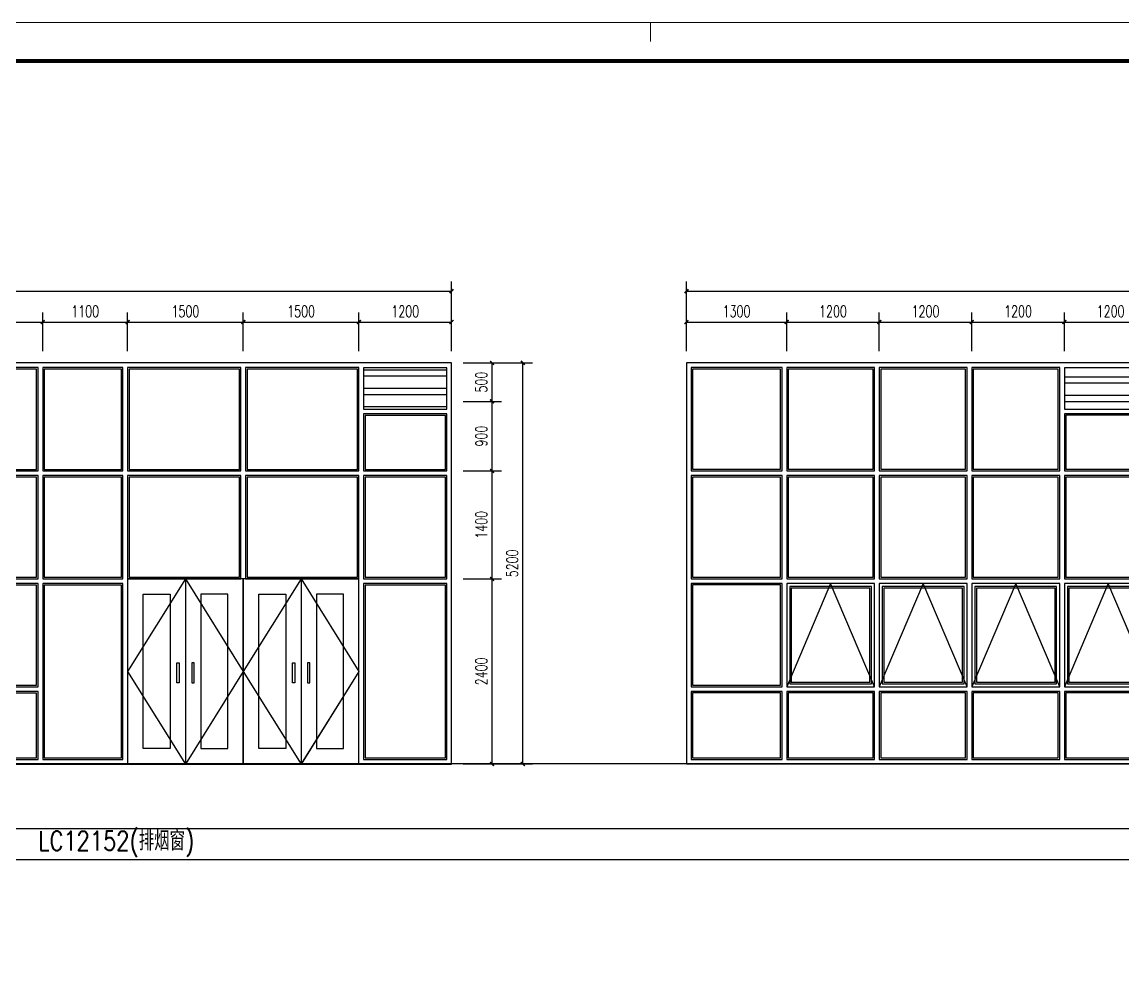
# Model space of a CAD drawing. Extents: x 1738711 to 2346805, y 1189731 to 2516152.
# Drawn here: x 1995183 to 2009458, y 1301004 to 1313176 of the extents above; entities that cross this region are included whole.
import ezdxf
from ezdxf.enums import TextEntityAlignment as Align

# ---------------------------------------------------------------- set-up
doc = ezdxf.new("R2010")
doc.units = 0
doc.header["$LTSCALE"] = 1000
doc.header["$MEASUREMENT"] = 0
doc.linetypes.add('复件 140224通州运河二期售楼部条件图_t3$0$X-ME SHAFT SH$0$X-B2$0$WATER_LINE', pattern=[0])
for name, color, linetype in [('DOTE', 1, 'Continuous'), ('PUB_DIM', 3, 'Continuous'), ('PUB_TEXT', 7, 'Continuous'), ('TK', 4, 'Continuous'), ('WINDOW', 144, 'Continuous'), ('看线', 8, 'Continuous')]:
    doc.layers.add(name, color=color, linetype=linetype)
doc.styles.add('_TCH_DIM_T3', font='SIMPLEX', dxfattribs={"width": 0.705882, "bigfont": 'GBCBIG'})
doc.styles.add('HZ', font='rs', dxfattribs={"bigfont": 'hztxt'})
doc.styles.add('宋体', font='SIMSUN.TTF', dxfattribs={"width": 0.75})
doc.dimstyles.new('_TCH_ARCH&&50', dxfattribs={"dimtxt": 148.75, "dimasz": 50, "dimexe": 125, "dimexo": 150, "dimgap": 63.125, "dimtad": 1, "dimdec": 0, "dimzin": 0, "dimdsep": 46, "dimtxsty": '_TCH_DIM_T3', "dimblk": 'ARCHTICK', "dimcen": 0.09, "dimclrt": 7, "dimazin": 2, "dimtfac": 1, "dimtdec": 0, "dimtix": 1, "dimtmove": 2, "dimatfit": 3, "dimfxl": 50, "dimtolj": 1, "dimtzin": 0, "dimarcsym": 0})

# ---------------------------------------------------------------- blocks, each defined once
blk = doc.blocks.new('jntearhrehreh')
at = {"layer": '看线'}
h = blk.add_hatch(dxfattribs=at)
h.set_pattern_fill('ANSI32', color=256, scale=50, angle=135, style=0)
h.set_pattern_definition([(180, (0, 0), (-1e-14, -238.125), []), (180, (-79.38, 79.38), (-1e-14, -238.125), [])])
h.paths.add_polyline_path([(2008780, 1327050), (2007640, 1327050), (2007640, 1326514), (2008780, 1326514)])
at = {"layer": 'WINDOW', "linetype": '复件 140224通州运河二期售楼部条件图_t3$0$X-ME SHAFT SH$0$X-B2$0$WATER_LINE'}
blk.add_line((2010940, 1324314), (2010940, 1321914), dxfattribs=at)
at = {"layer": 'WINDOW', "color": 4, "linetype": '复件 140224通州运河二期售楼部条件图_t3$0$X-ME SHAFT SH$0$X-B2$0$WATER_LINE'}
blk.add_lwpolyline([(2016940, 1327114), (2002740, 1327114), (2002740, 1321914), (2016940, 1321914)], close=True, dxfattribs=at)
at = {"layer": 'WINDOW', "linetype": '复件 140224通州运河二期售楼部条件图_t3$0$X-ME SHAFT SH$0$X-B2$0$WATER_LINE'}
for points in [[(2003980, 1327054), (2002800, 1327054), (2002800, 1325714), (2003980, 1325714), (2003980, 1327054)], [(2005180, 1327054), (2004040, 1327054), (2004040, 1325714), (2005180, 1325714), (2005180, 1327054)], [(2006380, 1327054), (2005240, 1327054), (2005240, 1325714), (2006380, 1325714), (2006380, 1327054)], [(2007580, 1327054), (2006440, 1327054), (2006440, 1325714), (2007580, 1325714), (2007580, 1327054)], [(2008780, 1327050), (2007640, 1327050), (2007640, 1326514), (2008780, 1326514), (2008780, 1327050)], [(2008840, 1327054), (2008840, 1325714), (2010080, 1325714), (2010080, 1327054), (2008840, 1327054)], [(2010140, 1327054), (2010140, 1325714), (2011740, 1325714), (2011740, 1327054), (2010140, 1327054)], [(2011800, 1327054), (2011800, 1325714), (2012980, 1325714), (2012980, 1327054), (2011800, 1327054)], [(2013040, 1327054), (2013040, 1325714), (2014280, 1325714), (2014280, 1327054), (2013040, 1327054)], [(2014340, 1327054), (2014340, 1325714), (2015580, 1325714), (2015580, 1327054), (2014340, 1327054)], [(2015640, 1327054), (2015640, 1325714), (2016880, 1325714), (2016880, 1327054), (2015640, 1327054)], [(2008780, 1326454), (2007640, 1326454), (2007640, 1325714), (2008780, 1325714), (2008780, 1326454)], [(2002800, 1325654), (2002800, 1324314), (2003980, 1324314), (2003980, 1325654), (2002800, 1325654)], [(2004040, 1325654), (2004040, 1324314), (2005180, 1324314), (2005180, 1325654), (2004040, 1325654)], [(2005240, 1325654), (2005240, 1324314), (2006380, 1324314), (2006380, 1325654), (2005240, 1325654)], [(2006440, 1325654), (2006440, 1324314), (2007580, 1324314), (2007580, 1325654), (2006440, 1325654)], [(2007640, 1325654), (2007640, 1324314), (2008780, 1324314), (2008780, 1325654), (2007640, 1325654)], [(2010080, 1324314), (2010080, 1325654), (2008840, 1325654), (2008840, 1324314), (2010080, 1324314)], [(2011740, 1324314), (2011740, 1325654), (2010140, 1325654), (2010140, 1324314), (2011740, 1324314)], [(2012980, 1324314), (2012980, 1325654), (2011800, 1325654), (2011800, 1324314), (2012980, 1324314)], [(2014280, 1324314), (2014280, 1325654), (2013040, 1325654), (2013040, 1324314), (2014280, 1324314)], [(2015580, 1324314), (2015580, 1325654), (2014340, 1325654), (2014340, 1324314), (2015580, 1324314)], [(2016880, 1324314), (2016880, 1325654), (2015640, 1325654), (2015640, 1324314), (2016880, 1324314)], [(2002800, 1324254), (2002800, 1322914), (2003980, 1322914), (2003980, 1324254), (2002800, 1324254)], [(2004040, 1324254), (2004040, 1322914), (2005180, 1322914), (2005180, 1324254), (2004040, 1324254)], [(2005240, 1324254), (2005240, 1322914), (2006380, 1322914), (2006380, 1324254), (2005240, 1324254)], [(2006440, 1324254), (2006440, 1322914), (2007580, 1322914), (2007580, 1324254), (2006440, 1324254)], [(2007640, 1324254), (2007640, 1322914), (2008780, 1322914), (2008780, 1324254), (2007640, 1324254)], [(2010080, 1322914), (2010080, 1324254), (2008840, 1324254), (2008840, 1322914), (2010080, 1322914)], [(2012980, 1322914), (2012980, 1324254), (2011800, 1324254), (2011800, 1322914), (2012980, 1322914)], [(2014280, 1322914), (2014280, 1324254), (2013040, 1324254), (2013040, 1322914), (2014280, 1322914)], [(2015580, 1322914), (2015580, 1324254), (2014340, 1324254), (2014340, 1322914), (2015580, 1322914)], [(2016880, 1322914), (2016880, 1324254), (2015640, 1324254), (2015640, 1322914), (2016880, 1322914)], [(2002800, 1322854), (2002800, 1321974), (2003980, 1321974), (2003980, 1322854), (2002800, 1322854)], [(2004040, 1322854), (2004040, 1321974), (2005180, 1321974), (2005180, 1322854), (2004040, 1322854)], [(2005240, 1322854), (2005240, 1321974), (2006380, 1321974), (2006380, 1322854), (2005240, 1322854)], [(2006440, 1322854), (2006440, 1321974), (2007580, 1321974), (2007580, 1322854), (2006440, 1322854)], [(2007640, 1322854), (2007640, 1321974), (2008780, 1321974), (2008780, 1322854), (2007640, 1322854)], [(2008840, 1321974), (2010080, 1321974), (2010080, 1322854), (2008840, 1322854), (2008840, 1321974)], [(2011800, 1321974), (2012980, 1321974), (2012980, 1322854), (2011800, 1322854), (2011800, 1321974)], [(2013040, 1321974), (2014280, 1321974), (2014280, 1322854), (2013040, 1322854), (2013040, 1321974)], [(2014340, 1321974), (2015580, 1321974), (2015580, 1322854), (2014340, 1322854), (2014340, 1321974)], [(2015640, 1321974), (2016880, 1321974), (2016880, 1322854), (2015640, 1322854), (2015640, 1321974)]]:
    blk.add_lwpolyline(points, dxfattribs=at)
for points in [[(2003960, 1327034), (2002820, 1327034), (2002820, 1325734), (2003960, 1325734)], [(2005160, 1327034), (2004060, 1327034), (2004060, 1325734), (2005160, 1325734)], [(2006360, 1327034), (2005260, 1327034), (2005260, 1325734), (2006360, 1325734)], [(2007560, 1327034), (2006460, 1327034), (2006460, 1325734), (2007560, 1325734)], [(2008860, 1327034), (2008860, 1325734), (2010060, 1325734), (2010060, 1327034)], [(2010160, 1327034), (2010160, 1325734), (2011720, 1325734), (2011720, 1327034)], [(2011820, 1327034), (2011820, 1325734), (2012960, 1325734), (2012960, 1327034)], [(2013060, 1327034), (2013060, 1325734), (2014260, 1325734), (2014260, 1327034)], [(2014360, 1327034), (2014360, 1325734), (2015560, 1325734), (2015560, 1327034)], [(2015660, 1327034), (2015660, 1325734), (2016860, 1325734), (2016860, 1327034)], [(2008760, 1326434), (2007660, 1326434), (2007660, 1325734), (2008760, 1325734)], [(2002820, 1325634), (2002820, 1324334), (2003960, 1324334), (2003960, 1325634)], [(2004060, 1325634), (2004060, 1324334), (2005160, 1324334), (2005160, 1325634)], [(2005260, 1325634), (2005260, 1324334), (2006360, 1324334), (2006360, 1325634)], [(2006460, 1325634), (2006460, 1324334), (2007560, 1324334), (2007560, 1325634)], [(2007660, 1325634), (2007660, 1324334), (2008760, 1324334), (2008760, 1325634)], [(2010060, 1324334), (2010060, 1325634), (2008860, 1325634), (2008860, 1324334)], [(2011720, 1324334), (2011720, 1325634), (2010160, 1325634), (2010160, 1324334)], [(2012960, 1324334), (2012960, 1325634), (2011820, 1325634), (2011820, 1324334)], [(2014260, 1324334), (2014260, 1325634), (2013060, 1325634), (2013060, 1324334)], [(2015560, 1324334), (2015560, 1325634), (2014360, 1325634), (2014360, 1324334)], [(2016860, 1324334), (2016860, 1325634), (2015660, 1325634), (2015660, 1324334)], [(2010140, 1321914), (2011740, 1321914), (2011740, 1324314), (2010140, 1324314)], [(2002820, 1324234), (2002820, 1322934), (2003960, 1322934), (2003960, 1324234)], [(2004080, 1324214), (2004080, 1322954), (2005140, 1322954), (2005140, 1324214)], [(2004100, 1324194), (2004100, 1322974), (2005120, 1322974), (2005120, 1324194)], [(2005280, 1324214), (2005280, 1322954), (2006340, 1322954), (2006340, 1324214)], [(2005300, 1324194), (2005300, 1322974), (2006320, 1322974), (2006320, 1324194)], [(2006480, 1324214), (2006480, 1322954), (2007540, 1322954), (2007540, 1324214)], [(2006500, 1324194), (2006500, 1322974), (2007520, 1322974), (2007520, 1324194)], [(2007680, 1324214), (2007680, 1322954), (2008740, 1322954), (2008740, 1324214)], [(2007700, 1324194), (2007700, 1322974), (2008720, 1322974), (2008720, 1324194)], [(2010060, 1322934), (2010060, 1324234), (2008860, 1324234), (2008860, 1322934)], [(2012940, 1322954), (2012940, 1324214), (2011840, 1324214), (2011840, 1322954)], [(2012920, 1322974), (2012920, 1324194), (2011860, 1324194), (2011860, 1322974)], [(2014260, 1322934), (2014260, 1324234), (2013060, 1324234), (2013060, 1322934)], [(2015560, 1322934), (2015560, 1324234), (2014360, 1324234), (2014360, 1322934)], [(2016860, 1322934), (2016860, 1324234), (2015660, 1324234), (2015660, 1322934)], [(2010340, 1324114), (2010740, 1324114), (2010740, 1322114), (2010340, 1322114)], [(2011540, 1324114), (2011140, 1324114), (2011140, 1322114), (2011540, 1322114)], [(2002820, 1322834), (2002820, 1321994), (2003960, 1321994), (2003960, 1322834)], [(2004060, 1322834), (2004060, 1321994), (2005160, 1321994), (2005160, 1322834)], [(2005260, 1322834), (2005260, 1321994), (2006360, 1321994), (2006360, 1322834)], [(2006460, 1322834), (2006460, 1321994), (2007560, 1321994), (2007560, 1322834)], [(2007660, 1322834), (2007660, 1321994), (2008760, 1321994), (2008760, 1322834)], [(2008860, 1321994), (2010060, 1321994), (2010060, 1322834), (2008860, 1322834)], [(2011820, 1321994), (2012960, 1321994), (2012960, 1322834), (2011820, 1322834)], [(2013060, 1321994), (2014260, 1321994), (2014260, 1322834), (2013060, 1322834)], [(2014360, 1321994), (2015560, 1321994), (2015560, 1322834), (2014360, 1322834)], [(2015660, 1321994), (2016860, 1321994), (2016860, 1322834), (2015660, 1322834)]]:
    blk.add_lwpolyline(points, close=True, dxfattribs=at)
at = {"layer": '看线'}
for points in [[(2010940, 1324314), (2010140, 1323114), (2010940, 1321914)], [(2010940, 1324314), (2011740, 1323114), (2010940, 1321914)], [(2005180, 1322914), (2004610, 1324254), (2004040, 1322914)], [(2006380, 1322914), (2005810, 1324254), (2005240, 1322914)], [(2007580, 1322914), (2007010, 1324254), (2006440, 1322914)], [(2008780, 1322914), (2008210, 1324254), (2007640, 1322914)], [(2011800, 1322914), (2012390, 1324254), (2012980, 1322914)]]:
    blk.add_lwpolyline(points, dxfattribs=at)
for points in [[(2010827, 1323225), (2010859, 1323225), (2010859, 1322968), (2010827, 1322968)], [(2011053, 1323225), (2011021, 1323225), (2011021, 1322968), (2011053, 1322968)]]:
    blk.add_lwpolyline(points, close=True, dxfattribs=at)
blk = doc.blocks.new('jtrsjrahreaherh')
at = {"layer": '看线'}
h = blk.add_hatch(dxfattribs=at)
h.set_pattern_fill('ANSI32', color=256, scale=50, angle=135, style=0)
h.set_pattern_definition([(180, (-8028.62, -6100.46), (-1e-14, -238.125), []), (180, (-8108, -6021.08), (-1e-14, -238.125), [])])
h.paths.add_polyline_path([(2000692, 1320949), (1999612, 1320949), (1999612, 1320413), (2000692, 1320413)])
at = {"layer": 'WINDOW', "linetype": '复件 140224通州运河二期售楼部条件图_t3$0$X-ME SHAFT SH$0$X-B2$0$WATER_LINE'}
for p, q in [((1997302, 1318213), (1997302, 1315813)), ((1998802, 1318213), (1998802, 1315813))]:
    blk.add_line(p, q, dxfattribs=at)
at = {"layer": 'WINDOW', "color": 4, "linetype": '复件 140224通州运河二期售楼部条件图_t3$0$X-ME SHAFT SH$0$X-B2$0$WATER_LINE'}
blk.add_lwpolyline([(2000752, 1321013), (1988652, 1321013), (1988652, 1315813), (2000752, 1315813)], close=True, dxfattribs=at)
at = {"layer": 'WINDOW', "linetype": '复件 140224通州运河二期售楼部条件图_t3$0$X-ME SHAFT SH$0$X-B2$0$WATER_LINE'}
for points in [[(1989452, 1320953), (1988712, 1320953), (1988712, 1319613), (1989452, 1319613), (1989452, 1320953)], [(1990592, 1320953), (1989512, 1320953), (1989512, 1319613), (1990592, 1319613), (1990592, 1320953)], [(1991792, 1320953), (1990652, 1320953), (1990652, 1319613), (1991792, 1319613), (1991792, 1320953)], [(1992992, 1320953), (1991852, 1320953), (1991852, 1319613), (1992992, 1319613), (1992992, 1320953)], [(1994192, 1320953), (1993052, 1320953), (1993052, 1319613), (1994192, 1319613), (1994192, 1320953)], [(1995392, 1320953), (1994252, 1320953), (1994252, 1319613), (1995392, 1319613), (1995392, 1320953)], [(1995452, 1320953), (1995452, 1319613), (1996492, 1319613), (1996492, 1320953), (1995452, 1320953)], [(1996552, 1320953), (1996552, 1319613), (1998022, 1319613), (1998022, 1320953), (1996552, 1320953)], [(1998082, 1320953), (1998082, 1319613), (1999552, 1319613), (1999552, 1320953), (1998082, 1320953)], [(2000692, 1320949), (1999612, 1320949), (1999612, 1320413), (2000692, 1320413), (2000692, 1320949)], [(2000692, 1320353), (1999612, 1320353), (1999612, 1319613), (2000692, 1319613), (2000692, 1320353)], [(1988712, 1319553), (1988712, 1318213), (1989452, 1318213), (1989452, 1319553), (1988712, 1319553)], [(1989512, 1319553), (1989512, 1318213), (1990592, 1318213), (1990592, 1319553), (1989512, 1319553)], [(1990652, 1319553), (1990652, 1318213), (1991792, 1318213), (1991792, 1319553), (1990652, 1319553)], [(1991852, 1319553), (1991852, 1318213), (1992992, 1318213), (1992992, 1319553), (1991852, 1319553)], [(1993052, 1319553), (1993052, 1318213), (1994192, 1318213), (1994192, 1319553), (1993052, 1319553)], [(1994252, 1319553), (1994252, 1318213), (1995392, 1318213), (1995392, 1319553), (1994252, 1319553)], [(1996492, 1318213), (1996492, 1319553), (1995452, 1319553), (1995452, 1318213), (1996492, 1318213)], [(1998022, 1318213), (1998022, 1319553), (1996552, 1319553), (1996552, 1318213), (1998022, 1318213)], [(1999552, 1318213), (1999552, 1319553), (1998082, 1319553), (1998082, 1318213), (1999552, 1318213)], [(2000692, 1318213), (2000692, 1319553), (1999612, 1319553), (1999612, 1318213), (2000692, 1318213)], [(1988712, 1318153), (1988712, 1316813), (1989452, 1316813), (1989452, 1318153), (1988712, 1318153)], [(1989512, 1318153), (1989512, 1316813), (1990592, 1316813), (1990592, 1318153), (1989512, 1318153)], [(1990652, 1318153), (1990652, 1316813), (1991792, 1316813), (1991792, 1318153), (1990652, 1318153)], [(1991852, 1318153), (1991852, 1316813), (1992992, 1316813), (1992992, 1318153), (1991852, 1318153)], [(1993052, 1318153), (1993052, 1316813), (1994192, 1316813), (1994192, 1318153), (1993052, 1318153)], [(1994252, 1318153), (1994252, 1316813), (1995392, 1316813), (1995392, 1318153), (1994252, 1318153)], [(1996492, 1315873), (1996492, 1318153), (1995452, 1318153), (1995452, 1315873), (1996492, 1315873)], [(2000692, 1315873), (2000692, 1318153), (1999612, 1318153), (1999612, 1315873), (2000692, 1315873)], [(1988712, 1316753), (1988712, 1315873), (1989452, 1315873), (1989452, 1316753), (1988712, 1316753)], [(1989512, 1316753), (1989512, 1315873), (1990592, 1315873), (1990592, 1316753), (1989512, 1316753)], [(1990652, 1316753), (1990652, 1315873), (1991792, 1315873), (1991792, 1316753), (1990652, 1316753)], [(1991852, 1316753), (1991852, 1315873), (1992992, 1315873), (1992992, 1316753), (1991852, 1316753)], [(1993052, 1316753), (1993052, 1315873), (1994192, 1315873), (1994192, 1316753), (1993052, 1316753)], [(1994252, 1316753), (1994252, 1315873), (1995392, 1315873), (1995392, 1316753), (1994252, 1316753)]]:
    blk.add_lwpolyline(points, dxfattribs=at)
for points in [[(1989432, 1320933), (1988732, 1320933), (1988732, 1319633), (1989432, 1319633)], [(1990572, 1320933), (1989532, 1320933), (1989532, 1319633), (1990572, 1319633)], [(1991772, 1320933), (1990672, 1320933), (1990672, 1319633), (1991772, 1319633)], [(1992972, 1320933), (1991872, 1320933), (1991872, 1319633), (1992972, 1319633)], [(1994172, 1320933), (1993072, 1320933), (1993072, 1319633), (1994172, 1319633)], [(1995372, 1320933), (1994272, 1320933), (1994272, 1319633), (1995372, 1319633)], [(1995472, 1320933), (1995472, 1319633), (1996472, 1319633), (1996472, 1320933)], [(1996572, 1320933), (1996572, 1319633), (1998002, 1319633), (1998002, 1320933)], [(1998102, 1320933), (1998102, 1319633), (1999532, 1319633), (1999532, 1320933)], [(2000672, 1320333), (1999632, 1320333), (1999632, 1319633), (2000672, 1319633)], [(1988732, 1319533), (1988732, 1318233), (1989432, 1318233), (1989432, 1319533)], [(1989552, 1319513), (1989552, 1318253), (1990552, 1318253), (1990552, 1319513)], [(1989572, 1319493), (1989572, 1318273), (1990532, 1318273), (1990532, 1319493)], [(1990692, 1319513), (1990692, 1318253), (1991752, 1318253), (1991752, 1319513)], [(1990712, 1319493), (1990712, 1318273), (1991732, 1318273), (1991732, 1319493)], [(1991892, 1319513), (1991892, 1318253), (1992952, 1318253), (1992952, 1319513)], [(1991912, 1319493), (1991912, 1318273), (1992932, 1318273), (1992932, 1319493)], [(1993092, 1319513), (1993092, 1318253), (1994152, 1318253), (1994152, 1319513)], [(1993112, 1319493), (1993112, 1318273), (1994132, 1318273), (1994132, 1319493)], [(1994272, 1319533), (1994272, 1318233), (1995372, 1318233), (1995372, 1319533)], [(1996472, 1318233), (1996472, 1319533), (1995472, 1319533), (1995472, 1318233)], [(1998002, 1318233), (1998002, 1319533), (1996572, 1319533), (1996572, 1318233)], [(1999532, 1318233), (1999532, 1319533), (1998102, 1319533), (1998102, 1318233)], [(2000672, 1318233), (2000672, 1319533), (1999632, 1319533), (1999632, 1318233)], [(1996552, 1315813), (1998052, 1315813), (1998052, 1318213), (1996552, 1318213)], [(1998052, 1315813), (1999552, 1315813), (1999552, 1318213), (1998052, 1318213)], [(1988732, 1318133), (1988732, 1316833), (1989432, 1316833), (1989432, 1318133)], [(1989552, 1318113), (1989552, 1316853), (1990552, 1316853), (1990552, 1318113)], [(1989572, 1318093), (1989572, 1316873), (1990532, 1316873), (1990532, 1318093)], [(1990692, 1318113), (1990692, 1316853), (1991752, 1316853), (1991752, 1318113)], [(1990712, 1318093), (1990712, 1316873), (1991732, 1316873), (1991732, 1318093)], [(1991892, 1318113), (1991892, 1316853), (1992952, 1316853), (1992952, 1318113)], [(1991912, 1318093), (1991912, 1316873), (1992932, 1316873), (1992932, 1318093)], [(1993092, 1318113), (1993092, 1316853), (1994152, 1316853), (1994152, 1318113)], [(1993112, 1318093), (1993112, 1316873), (1994132, 1316873), (1994132, 1318093)], [(1994272, 1318133), (1994272, 1316833), (1995372, 1316833), (1995372, 1318133)], [(1996472, 1315893), (1996472, 1318133), (1995472, 1318133), (1995472, 1315893)], [(2000672, 1315893), (2000672, 1318133), (1999632, 1318133), (1999632, 1315893)], [(1996752, 1318013), (1997102, 1318013), (1997102, 1316013), (1996752, 1316013)], [(1997852, 1318013), (1997502, 1318013), (1997502, 1316013), (1997852, 1316013)], [(1998252, 1318013), (1998602, 1318013), (1998602, 1316013), (1998252, 1316013)], [(1999352, 1318013), (1999002, 1318013), (1999002, 1316013), (1999352, 1316013)], [(1988732, 1316733), (1988732, 1315893), (1989432, 1315893), (1989432, 1316733)], [(1989532, 1316733), (1989532, 1315893), (1990572, 1315893), (1990572, 1316733)], [(1990672, 1316733), (1990672, 1315893), (1991772, 1315893), (1991772, 1316733)], [(1991872, 1316733), (1991872, 1315893), (1992972, 1315893), (1992972, 1316733)], [(1993072, 1316733), (1993072, 1315893), (1994172, 1315893), (1994172, 1316733)], [(1994272, 1316733), (1994272, 1315893), (1995372, 1315893), (1995372, 1316733)]]:
    blk.add_lwpolyline(points, close=True, dxfattribs=at)
at = {"layer": '看线'}
for points in [[(1990592, 1319553), (1990052, 1318213), (1989512, 1319553)], [(1991792, 1319553), (1991222, 1318213), (1990652, 1319553)], [(1992992, 1319553), (1992422, 1318213), (1991852, 1319553)], [(1994192, 1319553), (1993622, 1318213), (1993052, 1319553)], [(1997302, 1318213), (1996552, 1317013), (1997302, 1315813)], [(1997302, 1318213), (1998052, 1317013), (1997302, 1315813)], [(1998802, 1318213), (1998052, 1317013), (1998802, 1315813)], [(1998802, 1318213), (1999552, 1317013), (1998802, 1315813)], [(1990592, 1316813), (1990052, 1318153), (1989512, 1316813)], [(1991792, 1316813), (1991222, 1318153), (1990652, 1316813)], [(1992992, 1316813), (1992422, 1318153), (1991852, 1316813)], [(1994192, 1316813), (1993622, 1318153), (1993052, 1316813)]]:
    blk.add_lwpolyline(points, dxfattribs=at)
for points in [[(1997189, 1317125), (1997220, 1317125), (1997220, 1316867), (1997189, 1316867)], [(1997414, 1317125), (1997383, 1317125), (1997383, 1316867), (1997414, 1316867)], [(1998689, 1317125), (1998720, 1317125), (1998720, 1316867), (1998689, 1316867)], [(1998914, 1317125), (1998883, 1317125), (1998883, 1316867), (1998914, 1316867)]]:
    blk.add_lwpolyline(points, close=True, dxfattribs=at)
blk = doc.blocks.new('hjashrtahreahe')
at = {"const_width": 25}
blk.add_lwpolyline([(42800, 59400), (42800, 58900)], dxfattribs=at)
at = {"layer": 'TK', "color": 7, "const_width": 25}
blk.add_lwpolyline([(0, 59400), (84100, 59400), (84100, 0), (0, 0)], close=True, dxfattribs=at)
at = {"layer": 'TK', "color": 3, "const_width": 100}
blk.add_lwpolyline([(2500, 1000), (2500, 58400), (83100, 58400), (83100, 1000)], close=True, dxfattribs=at)
at = {"layer": 'TK', "style": '宋体', "width": 0.75}
for tag, height, p in [('项目负责人', 350, (6003, 57089)), ('专业负责人', 350, (6003, 56224)), ('设计人', 350, (6003, 55419)), ('版号1', 250, (77304, 22193)), ('时间1', 250, (82405, 22193)), ('版号2', 250, (77304, 21593)), ('时间2', 250, (82405, 21593)), ('版号3', 250, (77304, 20993)), ('时间3', 250, (82405, 20993)), ('建筑会签', 0.0001, (78978, 2403)), ('电气会签', 0.0001, (82128, 2403)), ('结构会签', 0.0001, (78978, 1803)), ('暖通会签', 0.0001, (82128, 1803)), ('给排水会签', 0.0001, (78978, 1250)), ('智能化会签', 0.0001, (82128, 1250))]:
    blk.add_attdef(tag, text='', height=height, dxfattribs=at).set_placement(p, align=Align.CENTER)
for tag, p in [('合作设计单位', (80816, 48986)), ('版号说明1', (79854, 22318)), ('版号说明2', (79854, 21718)), ('版号说明3', (79854, 21118)), ('浙江绿储科技有限公司', (80545, 16036)), ('百兆瓦级集中式熔盐储能关键', (80545, 14953)), ('设备研发及制造基地项目', (80545, 14603)), ('1#研发楼', (80545, 13636)), ('图名', (80545, 12436)), ('工程编号', (78978, 11461)), ('子项编号', (82128, 11461)), ('建筑', (78978, 10711)), ('图号', (82128, 10711)), ('施工图', (78978, 9961)), ('2023.03', (82128, 9961)), ('审定', (79353, 8461)), ('审核', (79353, 7711)), ('工程负责', (79353, 6961)), ('专业负责', (79353, 6211)), ('设计', (79353, 5461)), ('制图', (79353, 4711)), ('校对', (79353, 3961))]:
    blk.add_attdef(tag, text='', height=250, dxfattribs=at).set_placement(p, align=Align.MIDDLE_CENTER)
blk = doc.blocks.new('_ArchTick')
at = {"color": 0, "linetype": 'ByBlock', "const_width": 0.4}
blk.add_lwpolyline([(-0.5, -0.5), (0.5, 0.5)], dxfattribs=at)
blk = doc.blocks.new('*D747')
at = {"layer": 'Defpoints', "color": 0, "transparency": 16777216}
for p in [(2017998, 1309687), (2003798, 1309158), (2017998, 1309158)]:
    blk.add_point(p, dxfattribs=at)
at = {"layer": 'PUB_DIM', "color": 0, "lineweight": -2, "transparency": 16777216}
for p, q in [((2003798, 1309308), (2003798, 1309812)), ((2017998, 1309308), (2017998, 1309812)), ((2003798, 1309687), (2017998, 1309687))]:
    blk.add_line(p, q, dxfattribs=at)
at = {"layer": 'PUB_DIM', "color": 0, "lineweight": -2, "transparency": 16777216, "xscale": 50, "yscale": 50, "zscale": 50, "rotation": 180}
blk.add_blockref('_ArchTick', (2003798, 1309687), dxfattribs=at)
at = {"layer": 'PUB_DIM', "color": 0, "lineweight": -2, "transparency": 16777216, "xscale": 50, "yscale": 50, "zscale": 50}
blk.add_blockref('_ArchTick', (2017998, 1309687), dxfattribs=at)
at = {"layer": 'PUB_DIM', "color": 7, "transparency": 16777216, "insert": (2010898, 1309825), "char_height": 148.8, "attachment_point": 5, "style": '_TCH_DIM_T3'}
blk.add_mtext('\\A1;14200', dxfattribs=at)
blk = doc.blocks.new('*D748')
at = {"layer": 'Defpoints', "color": 0, "transparency": 16777216}
for p in [(2005098, 1309287), (2003798, 1308758), (2005098, 1308758)]:
    blk.add_point(p, dxfattribs=at)
at = {"layer": 'PUB_DIM', "color": 0, "lineweight": -2, "transparency": 16777216}
for p, q in [((2003798, 1308908), (2003798, 1309412)), ((2005098, 1308908), (2005098, 1309412)), ((2003798, 1309287), (2005098, 1309287))]:
    blk.add_line(p, q, dxfattribs=at)
at = {"layer": 'PUB_DIM', "color": 0, "lineweight": -2, "transparency": 16777216, "xscale": 50, "yscale": 50, "zscale": 50, "rotation": 180}
blk.add_blockref('_ArchTick', (2003798, 1309287), dxfattribs=at)
at = {"layer": 'PUB_DIM', "color": 0, "lineweight": -2, "transparency": 16777216, "xscale": 50, "yscale": 50, "zscale": 50}
blk.add_blockref('_ArchTick', (2005098, 1309287), dxfattribs=at)
at = {"layer": 'PUB_DIM', "color": 7, "transparency": 16777216, "insert": (2004448, 1309425), "char_height": 148.8, "attachment_point": 5, "style": '_TCH_DIM_T3'}
blk.add_mtext('\\A1;1300', dxfattribs=at)
blk = doc.blocks.new('*D749')
at = {"layer": 'Defpoints', "color": 0, "transparency": 16777216}
for p in [(2006298, 1309287), (2005098, 1308758), (2006298, 1308758)]:
    blk.add_point(p, dxfattribs=at)
at = {"layer": 'PUB_DIM', "color": 0, "lineweight": -2, "transparency": 16777216}
for p, q in [((2005098, 1308908), (2005098, 1309412)), ((2006298, 1308908), (2006298, 1309412)), ((2005098, 1309287), (2006298, 1309287))]:
    blk.add_line(p, q, dxfattribs=at)
at = {"layer": 'PUB_DIM', "color": 0, "lineweight": -2, "transparency": 16777216, "xscale": 50, "yscale": 50, "zscale": 50, "rotation": 180}
blk.add_blockref('_ArchTick', (2005098, 1309287), dxfattribs=at)
at = {"layer": 'PUB_DIM', "color": 0, "lineweight": -2, "transparency": 16777216, "xscale": 50, "yscale": 50, "zscale": 50}
blk.add_blockref('_ArchTick', (2006298, 1309287), dxfattribs=at)
at = {"layer": 'PUB_DIM', "color": 7, "transparency": 16777216, "insert": (2005698, 1309425), "char_height": 148.8, "attachment_point": 5, "style": '_TCH_DIM_T3'}
blk.add_mtext('\\A1;1200', dxfattribs=at)
blk = doc.blocks.new('*D750')
at = {"layer": 'Defpoints', "color": 0, "transparency": 16777216}
for p in [(2007498, 1309287), (2006298, 1308758), (2007498, 1308758)]:
    blk.add_point(p, dxfattribs=at)
at = {"layer": 'PUB_DIM', "color": 0, "lineweight": -2, "transparency": 16777216}
for p, q in [((2006298, 1308908), (2006298, 1309412)), ((2007498, 1308908), (2007498, 1309412)), ((2006298, 1309287), (2007498, 1309287))]:
    blk.add_line(p, q, dxfattribs=at)
at = {"layer": 'PUB_DIM', "color": 0, "lineweight": -2, "transparency": 16777216, "xscale": 50, "yscale": 50, "zscale": 50, "rotation": 180}
blk.add_blockref('_ArchTick', (2006298, 1309287), dxfattribs=at)
at = {"layer": 'PUB_DIM', "color": 0, "lineweight": -2, "transparency": 16777216, "xscale": 50, "yscale": 50, "zscale": 50}
blk.add_blockref('_ArchTick', (2007498, 1309287), dxfattribs=at)
at = {"layer": 'PUB_DIM', "color": 7, "transparency": 16777216, "insert": (2006898, 1309425), "char_height": 148.8, "attachment_point": 5, "style": '_TCH_DIM_T3'}
blk.add_mtext('\\A1;1200', dxfattribs=at)
blk = doc.blocks.new('*D751')
at = {"layer": 'Defpoints', "color": 0, "transparency": 16777216}
for p in [(2008698, 1309287), (2007498, 1308758), (2008698, 1308758)]:
    blk.add_point(p, dxfattribs=at)
at = {"layer": 'PUB_DIM', "color": 0, "lineweight": -2, "transparency": 16777216}
for p, q in [((2007498, 1308908), (2007498, 1309412)), ((2008698, 1308908), (2008698, 1309412)), ((2007498, 1309287), (2008698, 1309287))]:
    blk.add_line(p, q, dxfattribs=at)
at = {"layer": 'PUB_DIM', "color": 0, "lineweight": -2, "transparency": 16777216, "xscale": 50, "yscale": 50, "zscale": 50, "rotation": 180}
blk.add_blockref('_ArchTick', (2007498, 1309287), dxfattribs=at)
at = {"layer": 'PUB_DIM', "color": 0, "lineweight": -2, "transparency": 16777216, "xscale": 50, "yscale": 50, "zscale": 50}
blk.add_blockref('_ArchTick', (2008698, 1309287), dxfattribs=at)
at = {"layer": 'PUB_DIM', "color": 7, "transparency": 16777216, "insert": (2008098, 1309425), "char_height": 148.8, "attachment_point": 5, "style": '_TCH_DIM_T3'}
blk.add_mtext('\\A1;1200', dxfattribs=at)
blk = doc.blocks.new('*D752')
at = {"layer": 'Defpoints', "color": 0, "transparency": 16777216}
for p in [(2009898, 1309287), (2008698, 1308758), (2009898, 1308758)]:
    blk.add_point(p, dxfattribs=at)
at = {"layer": 'PUB_DIM', "color": 0, "lineweight": -2, "transparency": 16777216}
for p, q in [((2008698, 1308908), (2008698, 1309412)), ((2009898, 1308908), (2009898, 1309412)), ((2008698, 1309287), (2009898, 1309287))]:
    blk.add_line(p, q, dxfattribs=at)
at = {"layer": 'PUB_DIM', "color": 0, "lineweight": -2, "transparency": 16777216, "xscale": 50, "yscale": 50, "zscale": 50, "rotation": 180}
blk.add_blockref('_ArchTick', (2008698, 1309287), dxfattribs=at)
at = {"layer": 'PUB_DIM', "color": 0, "lineweight": -2, "transparency": 16777216, "xscale": 50, "yscale": 50, "zscale": 50}
blk.add_blockref('_ArchTick', (2009898, 1309287), dxfattribs=at)
at = {"layer": 'PUB_DIM', "color": 7, "transparency": 16777216, "insert": (2009298, 1309425), "char_height": 148.8, "attachment_point": 5, "style": '_TCH_DIM_T3'}
blk.add_mtext('\\A1;1200', dxfattribs=at)
blk = doc.blocks.new('*D768')
at = {"layer": 'Defpoints', "color": 0, "transparency": 16777216}
for p in [(2000752, 1309687), (1988652, 1309158), (2000752, 1309158)]:
    blk.add_point(p, dxfattribs=at)
at = {"layer": 'PUB_DIM', "color": 0, "lineweight": -2, "transparency": 16777216}
for p, q in [((1988652, 1309308), (1988652, 1309812)), ((2000752, 1309308), (2000752, 1309812)), ((1988652, 1309687), (2000752, 1309687))]:
    blk.add_line(p, q, dxfattribs=at)
at = {"layer": 'PUB_DIM', "color": 0, "lineweight": -2, "transparency": 16777216, "xscale": 50, "yscale": 50, "zscale": 50, "rotation": 180}
blk.add_blockref('_ArchTick', (1988652, 1309687), dxfattribs=at)
at = {"layer": 'PUB_DIM', "color": 0, "lineweight": -2, "transparency": 16777216, "xscale": 50, "yscale": 50, "zscale": 50}
blk.add_blockref('_ArchTick', (2000752, 1309687), dxfattribs=at)
at = {"layer": 'PUB_DIM', "color": 7, "transparency": 16777216, "insert": (1994702, 1309825), "char_height": 148.8, "attachment_point": 5, "style": '_TCH_DIM_T3'}
blk.add_mtext('\\A1;12100', dxfattribs=at)
blk = doc.blocks.new('*D774')
at = {"layer": 'Defpoints', "color": 0, "transparency": 16777216}
for p in [(1995452, 1309287), (1994252, 1308758), (1995452, 1308758)]:
    blk.add_point(p, dxfattribs=at)
at = {"layer": 'PUB_DIM', "color": 0, "lineweight": -2, "transparency": 16777216}
for p, q in [((1994252, 1308908), (1994252, 1309412)), ((1995452, 1308908), (1995452, 1309412)), ((1994252, 1309287), (1995452, 1309287))]:
    blk.add_line(p, q, dxfattribs=at)
at = {"layer": 'PUB_DIM', "color": 0, "lineweight": -2, "transparency": 16777216, "xscale": 50, "yscale": 50, "zscale": 50, "rotation": 180}
blk.add_blockref('_ArchTick', (1994252, 1309287), dxfattribs=at)
at = {"layer": 'PUB_DIM', "color": 0, "lineweight": -2, "transparency": 16777216, "xscale": 50, "yscale": 50, "zscale": 50}
blk.add_blockref('_ArchTick', (1995452, 1309287), dxfattribs=at)
at = {"layer": 'PUB_DIM', "color": 7, "transparency": 16777216, "insert": (1994852, 1309425), "char_height": 148.8, "attachment_point": 5, "style": '_TCH_DIM_T3'}
blk.add_mtext('\\A1;1200', dxfattribs=at)
blk = doc.blocks.new('*D775')
at = {"layer": 'Defpoints', "color": 0, "transparency": 16777216}
for p in [(1996552, 1309287), (1995452, 1308758), (1996552, 1308758)]:
    blk.add_point(p, dxfattribs=at)
at = {"layer": 'PUB_DIM', "color": 0, "lineweight": -2, "transparency": 16777216}
for p, q in [((1995452, 1308908), (1995452, 1309412)), ((1996552, 1308908), (1996552, 1309412)), ((1995452, 1309287), (1996552, 1309287))]:
    blk.add_line(p, q, dxfattribs=at)
at = {"layer": 'PUB_DIM', "color": 0, "lineweight": -2, "transparency": 16777216, "xscale": 50, "yscale": 50, "zscale": 50, "rotation": 180}
blk.add_blockref('_ArchTick', (1995452, 1309287), dxfattribs=at)
at = {"layer": 'PUB_DIM', "color": 0, "lineweight": -2, "transparency": 16777216, "xscale": 50, "yscale": 50, "zscale": 50}
blk.add_blockref('_ArchTick', (1996552, 1309287), dxfattribs=at)
at = {"layer": 'PUB_DIM', "color": 7, "transparency": 16777216, "insert": (1996002, 1309425), "char_height": 148.8, "attachment_point": 5, "style": '_TCH_DIM_T3'}
blk.add_mtext('\\A1;1100', dxfattribs=at)
blk = doc.blocks.new('*D776')
at = {"layer": 'Defpoints', "color": 0, "transparency": 16777216}
for p in [(1998052, 1309287), (1996552, 1308758), (1998052, 1308758)]:
    blk.add_point(p, dxfattribs=at)
at = {"layer": 'PUB_DIM', "color": 0, "lineweight": -2, "transparency": 16777216}
for p, q in [((1996552, 1308908), (1996552, 1309412)), ((1998052, 1308908), (1998052, 1309412)), ((1996552, 1309287), (1998052, 1309287))]:
    blk.add_line(p, q, dxfattribs=at)
at = {"layer": 'PUB_DIM', "color": 0, "lineweight": -2, "transparency": 16777216, "xscale": 50, "yscale": 50, "zscale": 50, "rotation": 180}
blk.add_blockref('_ArchTick', (1996552, 1309287), dxfattribs=at)
at = {"layer": 'PUB_DIM', "color": 0, "lineweight": -2, "transparency": 16777216, "xscale": 50, "yscale": 50, "zscale": 50}
blk.add_blockref('_ArchTick', (1998052, 1309287), dxfattribs=at)
at = {"layer": 'PUB_DIM', "color": 7, "transparency": 16777216, "insert": (1997302, 1309425), "char_height": 148.8, "attachment_point": 5, "style": '_TCH_DIM_T3'}
blk.add_mtext('\\A1;1500', dxfattribs=at)
blk = doc.blocks.new('*D777')
at = {"layer": 'Defpoints', "color": 0, "transparency": 16777216}
for p in [(1999552, 1309287), (1998052, 1308758), (1999552, 1308758)]:
    blk.add_point(p, dxfattribs=at)
at = {"layer": 'PUB_DIM', "color": 0, "lineweight": -2, "transparency": 16777216}
for p, q in [((1998052, 1308908), (1998052, 1309412)), ((1999552, 1308908), (1999552, 1309412)), ((1998052, 1309287), (1999552, 1309287))]:
    blk.add_line(p, q, dxfattribs=at)
at = {"layer": 'PUB_DIM', "color": 0, "lineweight": -2, "transparency": 16777216, "xscale": 50, "yscale": 50, "zscale": 50, "rotation": 180}
blk.add_blockref('_ArchTick', (1998052, 1309287), dxfattribs=at)
at = {"layer": 'PUB_DIM', "color": 0, "lineweight": -2, "transparency": 16777216, "xscale": 50, "yscale": 50, "zscale": 50}
blk.add_blockref('_ArchTick', (1999552, 1309287), dxfattribs=at)
at = {"layer": 'PUB_DIM', "color": 7, "transparency": 16777216, "insert": (1998802, 1309425), "char_height": 148.8, "attachment_point": 5, "style": '_TCH_DIM_T3'}
blk.add_mtext('\\A1;1500', dxfattribs=at)
blk = doc.blocks.new('*D778')
at = {"layer": 'Defpoints', "color": 0, "transparency": 16777216}
for p in [(2000752, 1309287), (1999552, 1308758), (2000752, 1308758)]:
    blk.add_point(p, dxfattribs=at)
at = {"layer": 'PUB_DIM', "color": 0, "lineweight": -2, "transparency": 16777216}
for p, q in [((1999552, 1308908), (1999552, 1309412)), ((2000752, 1308908), (2000752, 1309412)), ((1999552, 1309287), (2000752, 1309287))]:
    blk.add_line(p, q, dxfattribs=at)
at = {"layer": 'PUB_DIM', "color": 0, "lineweight": -2, "transparency": 16777216, "xscale": 50, "yscale": 50, "zscale": 50, "rotation": 180}
blk.add_blockref('_ArchTick', (1999552, 1309287), dxfattribs=at)
at = {"layer": 'PUB_DIM', "color": 0, "lineweight": -2, "transparency": 16777216, "xscale": 50, "yscale": 50, "zscale": 50}
blk.add_blockref('_ArchTick', (2000752, 1309287), dxfattribs=at)
at = {"layer": 'PUB_DIM', "color": 7, "transparency": 16777216, "insert": (2000152, 1309425), "char_height": 148.8, "attachment_point": 5, "style": '_TCH_DIM_T3'}
blk.add_mtext('\\A1;1200', dxfattribs=at)
blk = doc.blocks.new('*D779')
at = {"layer": 'Defpoints', "color": 0, "transparency": 16777216}
for p in [(2001152, 1308758), (2001677, 1308758), (2001152, 1303558)]:
    blk.add_point(p, dxfattribs=at)
at = {"layer": 'PUB_DIM', "color": 0, "lineweight": -2, "transparency": 16777216}
for p, q in [((2001302, 1308758), (2001802, 1308758)), ((2001677, 1303558), (2001677, 1308758)), ((2001302, 1303558), (2001802, 1303558))]:
    blk.add_line(p, q, dxfattribs=at)
at = {"layer": 'PUB_DIM', "color": 0, "lineweight": -2, "transparency": 16777216, "xscale": 50, "yscale": 50, "zscale": 50}
for p, rotation in [((2001677, 1308758), 90), ((2001677, 1303558), 270)]:
    blk.add_blockref('_ArchTick', p, dxfattribs=dict(at, rotation=rotation))
at = {"layer": 'PUB_DIM', "color": 7, "transparency": 16777216, "insert": (2001539, 1306158), "char_height": 148.8, "attachment_point": 5, "rotation": 90, "style": '_TCH_DIM_T3'}
blk.add_mtext('\\A1;5200', dxfattribs=at)
blk = doc.blocks.new('*D780')
at = {"layer": 'Defpoints', "color": 0, "transparency": 16777216}
for p in [(2000752, 1305958), (2001277, 1305958), (2000752, 1303558)]:
    blk.add_point(p, dxfattribs=at)
at = {"layer": 'PUB_DIM', "color": 0, "lineweight": -2, "transparency": 16777216}
for p, q in [((2000902, 1305958), (2001402, 1305958)), ((2001277, 1303558), (2001277, 1305958)), ((2000902, 1303558), (2001402, 1303558))]:
    blk.add_line(p, q, dxfattribs=at)
at = {"layer": 'PUB_DIM', "color": 0, "lineweight": -2, "transparency": 16777216, "xscale": 50, "yscale": 50, "zscale": 50}
for p, rotation in [((2001277, 1305958), 90), ((2001277, 1303558), 270)]:
    blk.add_blockref('_ArchTick', p, dxfattribs=dict(at, rotation=rotation))
at = {"layer": 'PUB_DIM', "color": 7, "transparency": 16777216, "insert": (2001139, 1304758), "char_height": 148.8, "attachment_point": 5, "rotation": 90, "style": '_TCH_DIM_T3'}
blk.add_mtext('\\A1;2400', dxfattribs=at)
blk = doc.blocks.new('*D781')
at = {"layer": 'Defpoints', "color": 0, "transparency": 16777216}
for p in [(2000752, 1307358), (2001277, 1307358), (2000752, 1305958)]:
    blk.add_point(p, dxfattribs=at)
at = {"layer": 'PUB_DIM', "color": 0, "lineweight": -2, "transparency": 16777216}
for p, q in [((2000902, 1307358), (2001402, 1307358)), ((2001277, 1305958), (2001277, 1307358)), ((2000902, 1305958), (2001402, 1305958))]:
    blk.add_line(p, q, dxfattribs=at)
at = {"layer": 'PUB_DIM', "color": 0, "lineweight": -2, "transparency": 16777216, "xscale": 50, "yscale": 50, "zscale": 50}
for p, rotation in [((2001277, 1307358), 90), ((2001277, 1305958), 270)]:
    blk.add_blockref('_ArchTick', p, dxfattribs=dict(at, rotation=rotation))
at = {"layer": 'PUB_DIM', "color": 7, "transparency": 16777216, "insert": (2001139, 1306658), "char_height": 148.8, "attachment_point": 5, "rotation": 90, "style": '_TCH_DIM_T3'}
blk.add_mtext('\\A1;1400', dxfattribs=at)
blk = doc.blocks.new('*D782')
at = {"layer": 'Defpoints', "color": 0, "transparency": 16777216}
for p in [(2000752, 1308258), (2001277, 1308258), (2000752, 1307358)]:
    blk.add_point(p, dxfattribs=at)
at = {"layer": 'PUB_DIM', "color": 0, "lineweight": -2, "transparency": 16777216}
for p, q in [((2000902, 1308258), (2001402, 1308258)), ((2001277, 1307358), (2001277, 1308258)), ((2000902, 1307358), (2001402, 1307358))]:
    blk.add_line(p, q, dxfattribs=at)
at = {"layer": 'PUB_DIM', "color": 0, "lineweight": -2, "transparency": 16777216, "xscale": 50, "yscale": 50, "zscale": 50}
for p, rotation in [((2001277, 1308258), 90), ((2001277, 1307358), 270)]:
    blk.add_blockref('_ArchTick', p, dxfattribs=dict(at, rotation=rotation))
at = {"layer": 'PUB_DIM', "color": 7, "transparency": 16777216, "insert": (2001139, 1307808), "char_height": 148.8, "attachment_point": 5, "rotation": 90, "style": '_TCH_DIM_T3'}
blk.add_mtext('\\A1;900', dxfattribs=at)
blk = doc.blocks.new('*D783')
at = {"layer": 'Defpoints', "color": 0, "transparency": 16777216}
for p in [(2000752, 1308758), (2001277, 1308758), (2000752, 1308258)]:
    blk.add_point(p, dxfattribs=at)
at = {"layer": 'PUB_DIM', "color": 0, "lineweight": -2, "transparency": 16777216}
for p, q in [((2000902, 1308758), (2001402, 1308758)), ((2001277, 1308258), (2001277, 1308758)), ((2000902, 1308258), (2001402, 1308258))]:
    blk.add_line(p, q, dxfattribs=at)
at = {"layer": 'PUB_DIM', "color": 0, "lineweight": -2, "transparency": 16777216, "xscale": 50, "yscale": 50, "zscale": 50}
for p, rotation in [((2001277, 1308758), 90), ((2001277, 1308258), 270)]:
    blk.add_blockref('_ArchTick', p, dxfattribs=dict(at, rotation=rotation))
at = {"layer": 'PUB_DIM', "color": 7, "transparency": 16777216, "insert": (2001139, 1308508), "char_height": 148.8, "attachment_point": 5, "rotation": 90, "style": '_TCH_DIM_T3'}
blk.add_mtext('\\A1;500', dxfattribs=at)

msp = doc.modelspace()

# ---------------------------------------------------------------- linework, layer by layer
at = {"layer": 'DOTE'}
msp.add_line((2020233.1, 1303558.1), (1986433.1, 1303558.1), dxfattribs=at)
at = {"layer": 'WINDOW', "color": 4, "linetype": '复件 140224通州运河二期售楼部条件图_t3$0$X-ME SHAFT SH$0$X-B2$0$WATER_LINE'}
msp.add_lwpolyline([(2000751.5, 1308758.1), (1988651.5, 1308758.1), (1988651.5, 1303558.1), (2000751.5, 1303558.1)], close=True, dxfattribs=at)
at = {"layer": 'WINDOW', "linetype": '复件 140224通州运河二期售楼部条件图_t3$0$X-ME SHAFT SH$0$X-B2$0$WATER_LINE'}
for points in [[(1999551.5, 1305958.1), (1999551.5, 1307298.1), (1998081.5, 1307298.1), (1998081.5, 1305958.1), (1999551.5, 1305958.1)], [(2000691.8, 1305958.1), (2000691.8, 1307298.1), (1999611.5, 1307298.1), (1999611.5, 1305958.1), (2000691.8, 1305958.1)], [(2000691.8, 1303618.1), (2000691.8, 1305898.1), (1999611.5, 1305898.1), (1999611.5, 1303618.1), (2000691.8, 1303618.1)]]:
    msp.add_lwpolyline(points, dxfattribs=at)
for points in [[(1998051.5, 1303558.1), (1999551.5, 1303558.1), (1999551.5, 1305958.1), (1998051.5, 1305958.1)], [(1999351.5, 1305758.1), (1999001.5, 1305758.1), (1999001.5, 1303758.1), (1999351.5, 1303758.1)], [(2000671.8, 1303638.1), (2000671.8, 1305878.1), (1999631.5, 1305878.1), (1999631.5, 1303638.1)]]:
    msp.add_lwpolyline(points, close=True, dxfattribs=at)
at = {"layer": '看线', "ltscale": 3}
for p, q in [((1986433.1, 1302720.1), (2020233.1, 1302720.1)), ((1986433.1, 1302320.1), (2020233.1, 1302320.1))]:
    msp.add_line(p, q, dxfattribs=at)
at = {"layer": '看线'}
msp.add_lwpolyline([(1998801.5, 1305958.1), (1999551.5, 1304758.1), (1998801.5, 1303558.1)], dxfattribs=at)

# ---------------------------------------------------------------- block references
at = {"xscale": 0.5, "yscale": 0.5, "zscale": 0.5}
msp.add_blockref('hjashrtahreahe', (1981933.1, 1283470.1), dxfattribs=at)
for name, p in [('jtrsjrahreaherh', (0, -12255.4)), ('jntearhrehreh', (1057.8, -18355.8))]:
    msp.add_blockref(name, p)

# ---------------------------------------------------------------- texts
at = {"layer": 'PUB_TEXT', "style": 'HZ', "width": 0.8}
msp.add_text('LC12152(排烟窗)', height=250, dxfattribs=at).set_placement((1995393.9, 1302436.2))

# ---------------------------------------------------------------- dimensions: what is measured, and where the dimension line sits
at = {"layer": 'PUB_DIM'}
for p1, p2, distance, picture, middle in [((1988651.5, 1309158.1), (2000751.5, 1309158.1), 529, '*D768', (1994701.5, 1309824.5)), ((2003798, 1309158.1), (2017997.6, 1309158.1), 529, '*D747', (2010897.8, 1309824.5)), ((1994251.5, 1308758.1), (1995451.5, 1308758.1), 529, '*D774', (1994851.5, 1309424.5)), ((1995451.5, 1308758.1), (1996551.5, 1308758.1), 529, '*D775', (1996001.5, 1309424.5)), ((1996551.5, 1308758.1), (1998051.5, 1308758.1), 529, '*D776', (1997301.5, 1309424.5)), ((1998051.5, 1308758.1), (1999551.5, 1308758.1), 529, '*D777', (1998801.5, 1309424.5)), ((1999551.5, 1308758.1), (2000751.5, 1308758.1), 529, '*D778', (2000151.5, 1309424.5)), ((2003798, 1308758.1), (2005098, 1308758.1), 529, '*D748', (2004448, 1309424.5)), ((2005098, 1308758.1), (2006298, 1308758.1), 529, '*D749', (2005698, 1309424.5)), ((2006298, 1308758.1), (2007498, 1308758.1), 529, '*D750', (2006898, 1309424.5)), ((2007498, 1308758.1), (2008698, 1308758.1), 529, '*D751', (2008098, 1309424.5)), ((2008698, 1308758.1), (2009898, 1308758.1), 529, '*D752', (2009298, 1309424.5)), ((2000751.5, 1308258.1), (2000751.5, 1308758.1), -525.4, '*D783', (2001139.4, 1308508.1)), ((2001151.5, 1303558.1), (2001151.5, 1308758.1), -525.4, '*D779', (2001539.4, 1306158.1)), ((2000751.5, 1307358.1), (2000751.5, 1308258.1), -525.4, '*D782', (2001139.4, 1307808.1)), ((2000751.5, 1305958.1), (2000751.5, 1307358.1), -525.4, '*D781', (2001139.4, 1306658.1)), ((2000751.5, 1303558.1), (2000751.5, 1305958.1), -525.4, '*D780', (2001139.4, 1304758.1))]:
    dim = msp.add_aligned_dim(p1=p1, p2=p2, distance=distance, dimstyle='_TCH_ARCH&&50', dxfattribs=at)
    dim.commit()
    dim.dimension.update_dxf_attribs({"geometry": picture, "text_midpoint": middle})

doc.saveas('drawing.dxf')
